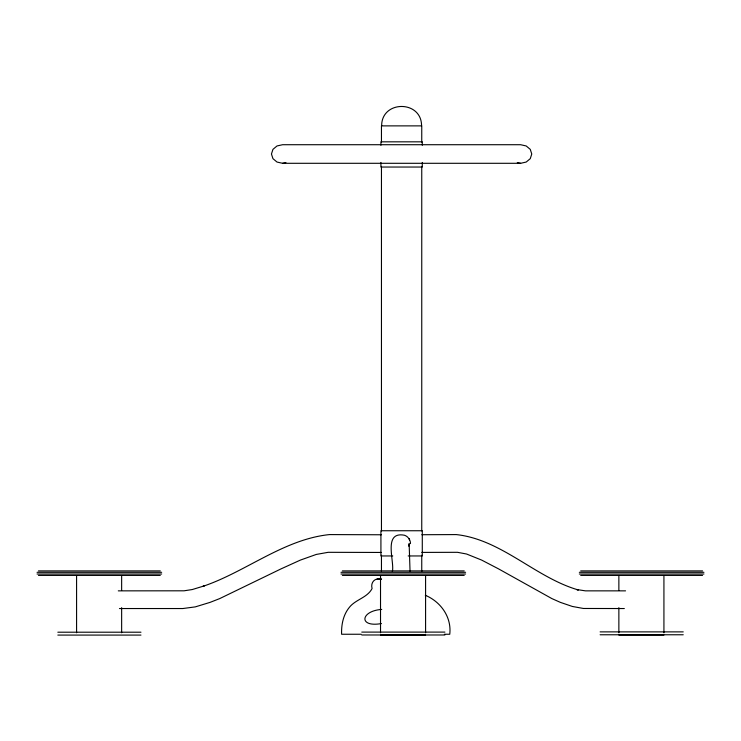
<?xml version="1.0" encoding="UTF-8"?>
<svg xmlns="http://www.w3.org/2000/svg" width="741" height="741" viewBox="0 0 741 741"><rect width="100%" height="100%" fill="white"/><g stroke="black" fill="none" stroke-linecap="round" stroke-linejoin="round"><path stroke-width="1.11" d="M381.643 125.877C381.504 100.007 421.703 100.007 421.564 125.877M408.745 546.2L409.143 543.598L410.042 571.367M282.58 163.298L520.627 163.298L526.193 162.057L530.269 158.657L531.76 154.008L530.269 149.367L526.193 145.958L520.627 144.717L282.58 144.717L277.014 145.958L272.947 149.367L271.456 154.008L272.947 158.657L277.014 162.057L282.58 163.298L285.924 162.557M381.735 609.417C360.487 610.899 358.255 627.692 381.42 623.57M381.411 579.184C375.187 577.35 370.287 582.25 372.075 588.558C367.36 597.728 355.624 599.423 349.409 607.305C343.194 614.873 341.286 624.672 341.601 634.25L361.21 634.25M421.824 534.724L456.299 534.585C501.713 539.522 535.373 577.572 578.351 589.966L576.72 589.54L585.446 590.855L625.561 590.855M421.805 552.406L457.503 552.314L466.543 554.009L481.613 560.066L498.563 568.884L551.841 598.571L560.344 602.359L572.339 606.453L583.426 608.472L624.33 608.537M392.767 555.954L380.92 555.954L380.92 530.741L422.287 530.741L422.287 555.954L408.189 555.954M38.439 570.903L160.269 570.903M342.379 570.903L464.209 570.903M580.712 570.903L702.551 570.903M37.05 572.302L161.668 572.302M340.99 572.302L465.607 572.302M579.332 572.302L703.95 572.302M37.05 574.016L161.668 574.016M340.99 574.016L465.607 574.016M579.332 574.016L703.95 574.016M38.439 575.414L160.269 575.414M342.379 575.414L464.209 575.414M580.712 575.414L702.551 575.414M381.532 579.221L377.021 579.221L381.411 579.351M118.291 590.855L184.055 590.809L192.271 589.54L204.21 585.909L203.015 586.316C245.679 571.95 283.729 539.272 329.495 534.585L381.393 534.77M119.458 608.537L182.842 608.537L195.3 606.879L210.027 602.387L219.679 598.608L280.932 568.931L300.383 560.094L316.296 554.435L328.17 552.314L381.365 552.453M600.117 631.878L683.239 631.878M57.835 632.203L140.966 632.203M361.775 632.101L444.906 632.101M444.359 634.25L449.768 634.25C451.741 617.114 440.784 601.748 425.288 595.264M600.117 634.768L683.239 634.768M361.775 634.981L444.906 634.981M57.835 635.083L140.966 635.083M380.522 635.074L425.584 635.074M618.865 635.074L663.927 635.074M517.292 162.557L520.627 163.298M392.36 571.496C394.805 561.687 382.717 531.167 404.364 535.224A8.846 8.836 0 0 1 408.208 537.716M663.927 575.646L663.927 632.786M618.865 575.646L618.865 590.503M618.865 607.648L618.865 632.786M425.584 575.646L425.584 632.786M422.287 145.273L422.287 141.827L380.92 141.827L380.92 145.273M422.287 162.455L422.287 167.04L380.92 167.04L380.92 162.455M421.749 142.077L421.749 125.877L381.458 125.877L381.458 142.077M421.749 166.382L421.749 530.917M421.749 555.222L421.749 571.422M381.458 166.382L381.458 530.917M381.458 555.222L381.458 571.422M380.522 575.646L380.522 632.786M121.644 575.646L121.644 590.503M121.644 607.648L121.644 632.786M76.582 575.646L76.582 632.786M408.967 538.438A8.846 5.391 89.8 0 1 409.532 540.041M408.782 538.429A8.846 8.836 0 0 1 410.477 543.625"/></g></svg>
